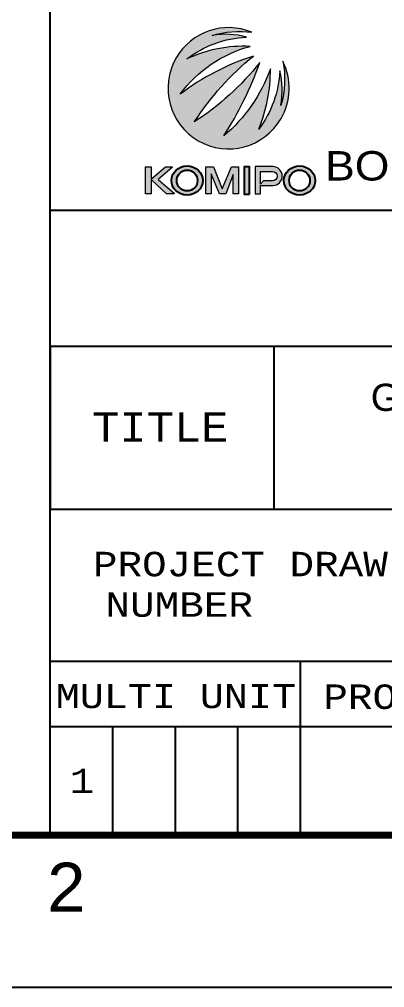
# Model space of a CAD drawing. Header units: inches. Extents: x 0 to 841, y 0 to 594.
# Drawn here: x 674.2 to 707.8, y 0 to 89 of the extents above; entities that cross this region are included whole.
import ezdxf
from ezdxf.enums import TextEntityAlignment as Align

# ---------------------------------------------------------------- set-up
doc = ezdxf.new("R2010")
doc.units = ezdxf.units.IN
doc.header["$MEASUREMENT"] = 0
doc.layers.add('BG Border', color=7, linetype='Continuous')
doc.layers.add('FRAME', color=7, linetype='Continuous')
doc.styles.add('Arial', font='arial.ttf')
doc.styles.add('Courier New', font='cour.ttf')

msp = doc.modelspace()

# ---------------------------------------------------------------- hatches: boundary and pattern name
at = {"layer": 'BG Border', "linetype": 'ByBlock', "true_color": 0x007dc5}
h = msp.add_hatch(color=152, dxfattribs=at)
edge = h.paths.add_edge_path()
edge.add_arc((698.4590211332619, 75.11168290630961), 11.78984234986835, 105.0033719143238, 143.5431853131592, ccw=False)
edge.add_arc((694.8171533049394, 74.1980781621517), 12.31566746316052, 87.25522018535216, 115.1559331006336)
edge.add_arc((695.4079842167931, 77.87570715291268), 9.473257100303234, 91.97244933128599, 127.951627057819, ccw=False)
edge.add_arc((693.1977581728183, 80.84257915723487), 6.768317519605493, 73.83643715718688, 100.9638621946304)
edge.add_arc((694.4126207308128, 79.62658023906681), 8.24939099436585, 82.02474663466671, 107.6565538796037, ccw=False)
edge.add_arc((693.4202224321491, 82.65158582316317), 5.570771978885153, 67.4429782101009, 150.0000000006032)
edge.add_arc((693.4202224320264, 82.65158582297474), 5.570771978873196, 149.9999999982943, 329.9999999982935)
edge.add_arc((693.4202224319138, 82.65158582348468), 5.570771979225769, 329.9999999943308, 386.5787185189863)
edge.add_arc((690.4016666986452, 83.44039734510724), 8.179998811640008, -16.7608527034418, 12.021372798485515, ccw=False)
edge.add_arc((690.8085976698248, 82.41967200614405), 7.545174263058368, 349.7840420934184, 374.083787738067)
edge.add_arc((688.5910069990139, 84.65881861316934), 9.544479867115278, 322.8420038961892, 357.57946185949885, ccw=False)
edge.add_arc((683.0775389187165, 84.30568717998304), 14.19249890441825, 337.5845557151999, 360.4909630864095)
edge.add_arc((683.5616718657304, 89.40075694369898), 14.58219067485836, 310.2257601184284, 340.05830246394277, ccw=False)
edge.add_arc((666.2138078470068, 95.57766972042012), 31.87509526662942, 327.1069319858451, 340.6632086073628)
edge.add_arc((676.7758624359749, 100.4648152642961), 24.88526255489663, 302.82945991551406, 321.6463647827026, ccw=False)
edge.add_arc((712.3246587139694, 65.23759567534078), 26.29625820810596, 129.2094778830848, 147.0143803464739, ccw=False)
edge.add_arc((702.7799041772162, 63.77840463818207), 22.95334077578267, 107.9623392066561, 126.9682711595508)
at = {"layer": 'BG Border', "linetype": 'ByBlock', "true_color": 0x004c8c}
for points in [[(685.7868332832452, 72.93973449638192), (685.7868332832452, 75.44263044320674), (686.3022342531787, 75.44263044320674), (686.3022342531787, 74.35418737752674), (686.3728733273985, 74.35418737752674), (687.6083071657563, 75.4397004867687), (688.2249680190997, 75.4397004867687), (688.2249680190997, 75.36861586557212), (686.9853507314531, 74.30257114245525), (686.9853124680496, 74.2497860916464), (688.4053180545095, 73.00393188491236), (688.4053180545095, 72.94048901797518), (687.7086049521855, 72.94048901797518), (686.352249018073, 74.1911653187059), (686.3022342531787, 74.1911653187059), (686.3022342531787, 72.93973449638192)], [(691.3284198191211, 72.94693286657993), (691.3284198191211, 75.44098677643234), (692.024632534718, 75.44098677643234), (692.845338583133, 73.42490880017985), (693.6782939754328, 75.44098677643234), (694.3356337725935, 75.44098677643234), (694.3356337725935, 72.94693286657993), (693.8375354475016, 72.94693286657993), (693.8375354475016, 74.73015077259323), (693.1760708712834, 72.94693286657993), (692.5717282359967, 72.94693286657993), (691.8306429235258, 74.78530184189603), (691.8245182513579, 72.94693286657993)]]:
    msp.add_hatch(color=154, dxfattribs=at).paths.add_polyline_path(points)
h = msp.add_hatch(color=154, dxfattribs=at)
edge = h.paths.add_edge_path()
edge.add_ellipse((689.6067711559999, 74.17325618364117), major_axis=(1.443235209899196, 0), ratio=0.92986184287019, start_angle=0, end_angle=360)
edge = h.paths.add_edge_path(flags=0)
edge.add_arc((689.6067711559999, 74.17325618364117), 0.9585111685024685, 9.5e-15, 180)
edge.add_arc((689.6067711559999, 74.17325618364117), 0.9585111685024685, 180, 360)
at = {"layer": 'BG Border', "linetype": 'Continuous', "true_color": 0x004c8c}
msp.add_hatch(color=154, dxfattribs=at).paths.add_polyline_path([(695.3411424243022, 72.93314509929199), (695.3411424243022, 75.445582698846), (694.8572933362129, 75.445582698846), (694.8572933362129, 72.93314509929199)])
at = {"layer": 'BG Border', "linetype": 'ByBlock', "true_color": 0x004c8c}
h = msp.add_hatch(color=154, dxfattribs=at)
edge = h.paths.add_edge_path()
edge.add_arc((697.4883042221637, 74.5850695069682), 0.8666410884662383, 270, 450)
edge.add_line((697.4883042221637, 75.45171059543443), (695.8556148727123, 75.45171059543435))
edge.add_line((695.8556148727123, 75.45171059543435), (695.8556148727123, 72.9392729958004))
edge.add_line((695.8556148727123, 72.9392729958004), (696.3517133047235, 72.93927299580038))
edge.add_line((696.3517133047235, 72.93927299580038), (696.3517133047235, 73.71842841856571))
edge.add_line((696.3517133047235, 73.71842841856571), (697.4883042221637, 73.71842841850196))
edge = h.paths.add_edge_path(flags=0)
edge.add_arc((697.4546497745949, 74.57978916713756), 0.4333205442268451, -90, 90, ccw=False)
edge.add_line((697.4546497745949, 74.14646862291072), (696.6391053249777, 74.14646862300562))
edge.add_line((696.6391053249777, 74.14646862300562), (696.3517133047235, 73.82603144180403))
edge.add_line((696.3517133047235, 73.82603144180403), (696.3517133047235, 75.01310971141217))
edge.add_line((696.3517133047235, 75.01310971141217), (697.4546497745949, 75.01310971136441))
h = msp.add_hatch(color=154, dxfattribs=at)
edge = h.paths.add_edge_path()
edge.add_ellipse((699.9506547065453, 74.17325618364117), major_axis=(1.443235209899196, 0), ratio=0.92986184287019, start_angle=0, end_angle=360)
edge = h.paths.add_edge_path(flags=0)
edge.add_arc((699.9506547065455, 74.17325618364117), 0.9585111685023548, 9.5e-15, 180)
edge.add_arc((699.9506547065455, 74.17325618364117), 0.9585111685023548, 180, 360)

# ---------------------------------------------------------------- linework, layer by layer
at = {"layer": 'BG Border', "color": 7, "linetype": 'Continuous', "lineweight": 25}
for p, q in [((677.000002, 14.000002), (677.000006, 175.571877)), ((827.000002, 71.410071), (677.000006, 71.410071)), ((827.000006, 58.910071), (677.000006, 58.910071)), ((677.000006, 58.910071), (677.000006, 43.939932)), ((697.57958, 58.910071), (697.57958, 43.939932)), ((827.000006, 43.939932), (677.000006, 43.939932)), ((827.000006, 29.967363), (677.000006, 29.967363)), ((700.000006, 29.967363), (700.000006, 14.000002)), ((827.000006, 23.979863), (677.000006, 23.979863)), ((682.750006, 23.979863), (682.750006, 14.000002)), ((688.500006, 23.979863), (688.500006, 14.000002)), ((694.250006, 23.979863), (694.250006, 14.000002)), ((841.000002, 2e-06), (2e-06, 2e-06))]:
    msp.add_line(p, q, dxfattribs=at)
at = {"layer": 'BG Border', "color": 3, "linetype": 'Continuous', "lineweight": 120}
msp.add_line((827.000002, 14.000002), (35.000002, 14.000002), dxfattribs=at)
msp.add_lwpolyline([(827.000002, 580.000002), (35.000002, 580.000002), (35.000002, 14.000002), (827.000002, 14.000002)], close=True, dxfattribs=at)
at = {"layer": 'BG Border', "color": 7, "linetype": 'Continuous', "lineweight": 0}
for points in [[(688.976392, 82.117404, -0.169765), (695.406915, 86.499617, 0.122345), (689.581969, 85.345657, -0.158291), (695.081925, 87.343351, 0.118922), (691.910493, 87.487357, -0.112309), (695.557186, 87.796184, 0.376657), (688.595792, 85.436972, 1), (698.244652, 79.8662, 0.252012), (698.402278, 85.144099, -0.126251), (698.234153, 81.081469, 0.106427), (698.126971, 84.255719, -0.152742), (696.197699, 78.893809, 0.100282), (697.269517, 84.4273, -0.130909), (692.978866, 78.26717, 0.059219), (696.290782, 85.023176, -0.082289), (690.267167, 79.554029, -0.077845), (695.701282, 85.612986, 0.08312)], [(690.565282, 74.173256, 1), (688.64826, 74.173256, 1)], [(697.488304, 73.718428, 1), (697.488304, 75.451711), (695.855615, 75.451711), (695.855615, 72.939273), (696.351713, 72.939273), (696.351713, 73.718428)], [(697.45465, 75.01311, -1), (697.45465, 74.146469), (696.639105, 74.146469), (696.351713, 73.826031), (696.351713, 75.01311)], [(700.909166, 74.173256, 1), (698.992144, 74.173256, 1)]]:
    msp.add_lwpolyline(points, format="xyb", close=True, dxfattribs=at)
for points in [[(685.786833, 72.939734), (685.786833, 75.44263), (686.302234, 75.44263), (686.302234, 74.354187), (686.372873, 74.354187), (687.608307, 75.4397), (688.224968, 75.4397), (688.224968, 75.368616), (686.985351, 74.302571), (686.985312, 74.249786), (688.405318, 73.003932), (688.405318, 72.940489), (687.708605, 72.940489), (686.352249, 74.191165), (686.302234, 74.191165), (686.302234, 72.939734)], [(691.32842, 72.946933), (691.32842, 75.440987), (692.024633, 75.440987), (692.845339, 73.424909), (693.678294, 75.440987), (694.335634, 75.440987), (694.335634, 72.946933), (693.837535, 72.946933), (693.837535, 74.730151), (693.176071, 72.946933), (692.571728, 72.946933), (691.830643, 74.785302), (691.824518, 72.946933)]]:
    msp.add_lwpolyline(points, close=True, dxfattribs=at)
at = {"layer": 'BG Border', "color": 154, "linetype": 'Continuous', "lineweight": 25, "true_color": 0x004c8c}
msp.add_lwpolyline([(695.341142, 72.933145), (695.341142, 75.445583), (694.857293, 75.445583), (694.857293, 72.933145)], close=True, dxfattribs=at)
for centre, radius in [((689.606771, 74.173256), 0.9585111685024295), ((699.950655, 74.173256), 0.9585111685023184)]:
    msp.add_circle(centre, radius, dxfattribs=at)
at = {"layer": 'BG Border', "color": 7, "linetype": 'Continuous', "lineweight": 0}
for centre in [(689.606771, 74.173256), (699.950655, 74.173256)]:
    msp.add_ellipse(centre, major_axis=(1.443235209899196, 0), ratio=0.929862, dxfattribs=at)
at = {"layer": 'BG Border', "color": 154, "linetype": 'Continuous', "lineweight": 25, "true_color": 0x004c8c}
for centre in [(689.606771, 74.173256), (699.950655, 74.173256)]:
    msp.add_ellipse(centre, major_axis=(1.443235209899196, 0), ratio=0.929862, dxfattribs=at)

# ---------------------------------------------------------------- texts
at = {"layer": 'BG Border', "color": 7, "style": 'Arial', "width": 1.085385}
msp.add_text('BORYEONG NEW COMBINED CYCLE POWER PLANT UNIT #1', height=2.7, dxfattribs=at).set_placement((762.117803, 75.524881), align=Align.MIDDLE_CENTER)
at = {"layer": 'BG Border', "color": 7, "style": 'Courier New'}
for s, height, width, p in [('TITLE', 2.7, 0.927318, (687.140177, 51.53158)), ('PROJECT DRAWING', 2.25, 1.002506, (697.899006, 38.926317)), ('NUMBER', 2.25, 1.002506, (688.882818, 35.190553)), ('MULTI UNIT', 2.2, 1.002506, (688.577345, 26.778328)), ('PROJECT', 2.25, 1.002506, (710.047846, 26.736387)), ('1', 2.25, 1.002506, (679.927896, 19.011227))]:
    msp.add_text(s, height=height, dxfattribs=dict(at, width=width)).set_placement(p, align=Align.MIDDLE)
at = {"layer": 'BG Border', "color": 3, "style": 'Arial', "width": 1.008516}
msp.add_text('2', height=4.5, dxfattribs=at).set_placement((678.50012, 11.482085), align=Align.TOP_CENTER)
at = {"layer": 'FRAME', "color": 2, "style": 'Arial', "width": 1.0028}
msp.add_text('GT_ISOMETRIC DRAWING_INTERCONNECTING', height=2.5, dxfattribs=at).set_placement((706.5, 53))

doc.saveas('drawing.dxf')
